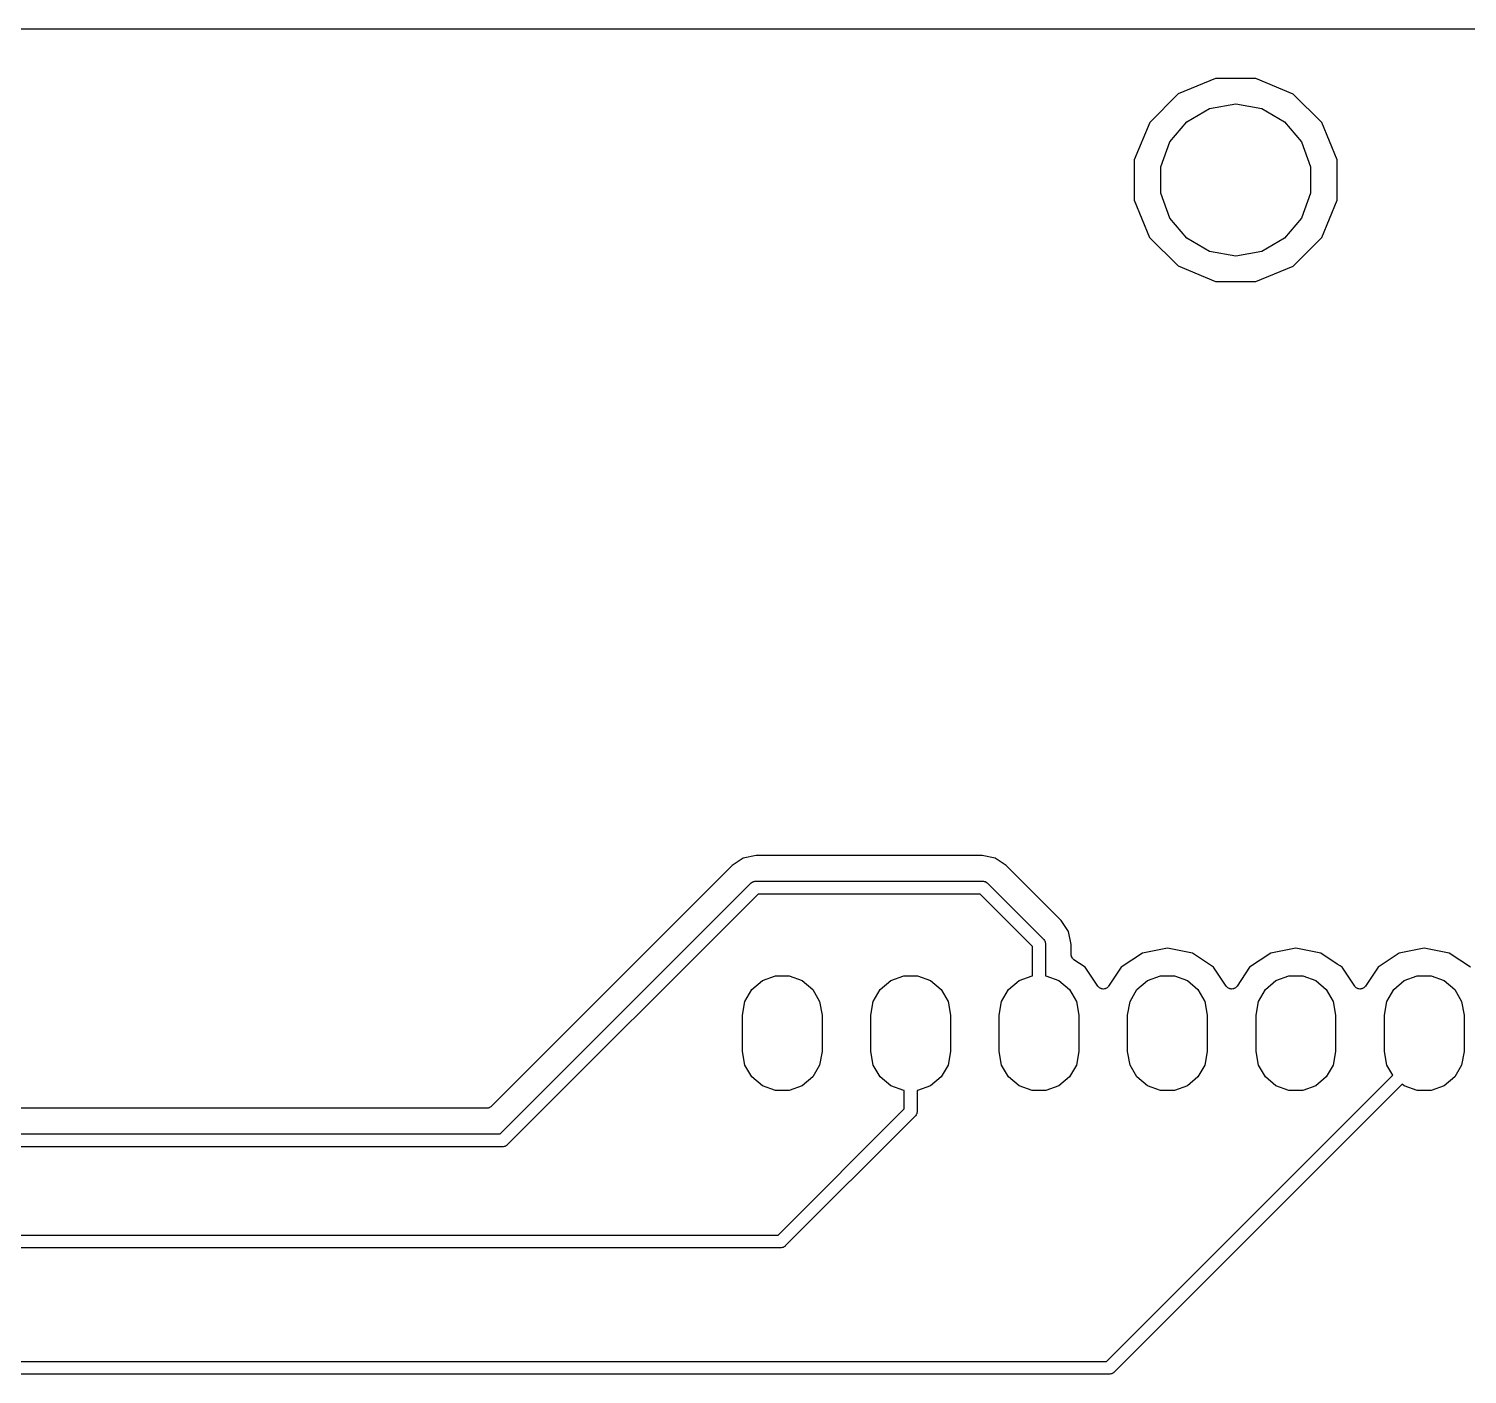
# Model space of a CAD drawing. Extents: x 94.5 to 178, y -163.6 to -72.4.
# Drawn here: x 131.62 to 160.08, y -99.63 to -73.01 of the extents above; entities that cross this region are included whole.
import ezdxf

# ---------------------------------------------------------------- set-up
doc = ezdxf.new("R2010")
doc.units = 0
doc.header["$MEASUREMENT"] = 0
doc.layers.add('BLACK', color=7, linetype='CONTINUOUS')

msp = doc.modelspace()

# ---------------------------------------------------------------- linework, layer by layer
at = {"layer": 'Black'}
for p, q in [((121.013, -73.008), (175.888, -73.008)), ((155.102, -73.9917), (154.364, -74.2967)), ((155.901, -73.9923), (155.102, -73.9917)), ((156.639, -74.2987), (155.901, -73.9923)), ((154.364, -74.2967), (153.799, -74.8611)), ((154.985, -74.5851), (155.5, -74.4943)), ((155.5, -74.4943), (156.015, -74.5851)), ((157.203, -74.864), (156.639, -74.2987)), ((154.532, -74.8465), (154.985, -74.5851)), ((156.015, -74.5851), (156.468, -74.8465)), ((153.799, -74.8611), (153.492, -75.5988)), ((154.196, -75.2471), (154.532, -74.8465)), ((156.468, -74.8465), (156.804, -75.2471)), ((157.508, -75.6023), (157.203, -74.864)), ((154.017, -75.7385), (154.196, -75.2471)), ((156.804, -75.2471), (156.983, -75.7385)), ((153.492, -75.5988), (153.492, -76.3977)), ((157.508, -76.4012), (157.508, -75.6023)), ((154.017, -76.2615), (154.017, -75.7385)), ((156.983, -75.7385), (156.983, -76.2615)), ((154.196, -76.7529), (154.017, -76.2615)), ((156.983, -76.2615), (156.804, -76.7529)), ((153.492, -76.3977), (153.797, -77.136)), ((157.201, -77.1389), (157.508, -76.4012)), ((154.532, -77.1535), (154.196, -76.7529)), ((156.804, -76.7529), (156.468, -77.1535)), ((153.797, -77.136), (154.361, -77.7013)), ((154.985, -77.4149), (154.532, -77.1535)), ((156.468, -77.1535), (156.015, -77.4149)), ((156.636, -77.7033), (157.201, -77.1389)), ((155.5, -77.5057), (154.985, -77.4149)), ((156.015, -77.4149), (155.5, -77.5057)), ((154.361, -77.7013), (155.099, -78.0077)), ((155.898, -78.0083), (156.636, -77.7033)), ((155.099, -78.0077), (155.898, -78.0083)), ((145.542, -89.5598), (140.774, -94.3278)), ((145.68, -89.4678), (145.542, -89.5598)), ((145.758, -89.4156), (145.68, -89.4678)), ((145.68, -89.4678), (145.68, -89.4678)), ((145.68, -89.4678), (145.68, -89.4678)), ((146.013, -89.365), (145.758, -89.4156)), ((150.487, -89.365), (146.013, -89.365)), ((150.742, -89.4156), (150.487, -89.365)), ((150.958, -89.5598), (150.742, -89.4156)), ((152.05, -90.6521), (150.958, -89.5598)), ((140.947, -94.873), (145.91, -89.9102)), ((145.91, -89.9102), (145.915, -89.907)), ((145.915, -89.907), (145.918, -89.9027)), ((145.918, -89.9027), (145.933, -89.8944)), ((145.933, -89.8944), (145.946, -89.8849)), ((145.946, -89.8849), (145.952, -89.8835)), ((145.952, -89.8835), (145.957, -89.8807)), ((145.957, -89.8807), (145.973, -89.8778)), ((145.973, -89.8778), (145.989, -89.8735)), ((145.989, -89.8735), (145.994, -89.874)), ((145.994, -89.874), (146, -89.873)), ((146, -89.873), (150.5, -89.873)), ((150.5, -89.873), (150.506, -89.874)), ((150.506, -89.874), (150.511, -89.8735)), ((150.511, -89.8735), (150.527, -89.8778)), ((150.527, -89.8778), (150.543, -89.8807)), ((150.543, -89.8807), (150.548, -89.8835)), ((150.548, -89.8835), (150.554, -89.8849)), ((150.554, -89.8849), (150.567, -89.8944)), ((150.567, -89.8944), (150.582, -89.9027)), ((150.582, -89.9027), (150.585, -89.907)), ((150.585, -89.907), (150.59, -89.9102)), ((150.59, -89.9102), (151.7, -91.0202)), ((146.053, -90.127), (141.09, -95.0898)), ((150.447, -90.127), (146.053, -90.127)), ((151.483, -91.1626), (150.447, -90.127)), ((152.194, -90.8679), (152.05, -90.6521)), ((151.7, -91.0202), (151.703, -91.0248)), ((151.703, -91.0248), (151.707, -91.0284)), ((151.707, -91.0284), (151.716, -91.0427)), ((151.716, -91.0427), (151.725, -91.0563)), ((151.725, -91.0563), (151.727, -91.0617)), ((152.245, -91.1225), (152.194, -90.8679)), ((151.483, -91.7446), (151.483, -91.1626)), ((151.727, -91.0617), (151.729, -91.0666)), ((151.729, -91.0666), (151.732, -91.0829)), ((151.732, -91.0829), (151.737, -91.0989)), ((151.737, -91.0989), (151.736, -91.1045)), ((151.736, -91.1045), (151.737, -91.11)), ((151.737, -91.11), (151.737, -91.7446)), ((152.245, -91.3209), (152.245, -91.1225)), ((152.248, -91.3386), (152.245, -91.3209)), ((152.25, -91.3564), (152.248, -91.3386)), ((153.655, -91.2951), (153.236, -91.5753)), ((154.15, -91.1967), (153.655, -91.2951)), ((154.645, -91.2951), (154.15, -91.1967)), ((155.064, -91.5753), (154.645, -91.2951)), ((156.195, -91.2951), (155.776, -91.5753)), ((156.69, -91.1967), (156.195, -91.2951)), ((157.185, -91.2951), (156.69, -91.1967)), ((157.508, -91.5113), (157.185, -91.2951)), ((158.735, -91.2951), (158.316, -91.5753)), ((159.23, -91.1967), (158.735, -91.2951)), ((159.725, -91.2951), (159.23, -91.1967)), ((160.144, -91.5753), (159.725, -91.2951)), ((152.252, -91.3602), (152.25, -91.3564)), ((152.253, -91.3643), (152.252, -91.3602)), ((152.262, -91.3799), (152.253, -91.3643)), ((152.27, -91.396), (152.262, -91.3799)), ((152.273, -91.3989), (152.27, -91.396)), ((152.275, -91.4025), (152.273, -91.3989)), ((152.288, -91.4141), (152.275, -91.4025)), ((152.301, -91.4265), (152.288, -91.4141)), ((152.524, -91.5753), (152.301, -91.4265)), ((152.774, -91.9498), (152.524, -91.5753)), ((153.236, -91.5753), (152.986, -91.9498)), ((155.314, -91.9498), (155.064, -91.5753)), ((155.776, -91.5753), (155.526, -91.9498)), ((157.565, -91.549), (157.508, -91.5113)), ((157.604, -91.5753), (157.565, -91.549)), ((157.565, -91.549), (157.565, -91.549)), ((157.854, -91.9498), (157.604, -91.5753)), ((158.316, -91.5753), (158.066, -91.9498)), ((145.927, -92.0139), (146.136, -91.8381)), ((146.136, -91.8381), (146.393, -91.7446)), ((146.393, -91.7446), (146.667, -91.7446)), ((146.667, -91.7446), (146.924, -91.8381)), ((146.924, -91.8381), (147.133, -92.0139)), ((148.467, -92.0139), (148.676, -91.8381)), ((148.676, -91.8381), (148.933, -91.7446)), ((148.933, -91.7446), (149.207, -91.7446)), ((149.207, -91.7446), (149.464, -91.8381)), ((149.464, -91.8381), (149.673, -92.0139)), ((151.007, -92.0139), (151.216, -91.8381)), ((151.216, -91.8381), (151.473, -91.7446)), ((151.473, -91.7446), (151.483, -91.7446)), ((151.737, -91.7446), (151.747, -91.7446)), ((151.747, -91.7446), (152.004, -91.8381)), ((152.004, -91.8381), (152.213, -92.0139)), ((153.547, -92.0139), (153.756, -91.8381)), ((153.756, -91.8381), (154.013, -91.7446)), ((154.013, -91.7446), (154.287, -91.7446)), ((154.287, -91.7446), (154.544, -91.8381)), ((154.544, -91.8381), (154.753, -92.0139)), ((156.087, -92.0139), (156.296, -91.8381)), ((156.296, -91.8381), (156.553, -91.7446)), ((156.553, -91.7446), (156.827, -91.7446)), ((156.827, -91.7446), (157.084, -91.8381)), ((157.084, -91.8381), (157.293, -92.0139)), ((158.627, -92.0139), (158.836, -91.8381)), ((158.836, -91.8381), (159.093, -91.7446)), ((159.093, -91.7446), (159.367, -91.7446)), ((159.367, -91.7446), (159.624, -91.8381)), ((159.624, -91.8381), (159.833, -92.0139)), ((145.79, -92.2507), (145.927, -92.0139)), ((147.133, -92.0139), (147.27, -92.2507)), ((148.33, -92.2507), (148.467, -92.0139)), ((149.673, -92.0139), (149.81, -92.2507)), ((150.87, -92.2507), (151.007, -92.0139)), ((152.213, -92.0139), (152.35, -92.2507)), ((152.784, -91.9598), (152.774, -91.9498)), ((152.792, -91.9709), (152.784, -91.9598)), ((152.799, -91.9756), (152.792, -91.9709)), ((152.805, -91.9816), (152.799, -91.9756)), ((152.817, -91.9877), (152.805, -91.9816)), ((152.829, -91.9954), (152.817, -91.9877)), ((152.837, -91.9974), (152.829, -91.9954)), ((152.844, -92.0011), (152.837, -91.9974)), ((152.858, -92.0026), (152.844, -92.0011)), ((152.872, -92.0059), (152.858, -92.0026)), ((152.88, -92.005), (152.872, -92.0059)), ((152.888, -92.0059), (152.88, -92.005)), ((152.902, -92.0026), (152.888, -92.0059)), ((152.916, -92.0011), (152.902, -92.0026)), ((152.923, -91.9974), (152.916, -92.0011)), ((152.931, -91.9954), (152.923, -91.9974)), ((152.943, -91.9877), (152.931, -91.9954)), ((152.955, -91.9816), (152.943, -91.9877)), ((152.961, -91.9756), (152.955, -91.9816)), ((152.968, -91.9709), (152.961, -91.9756)), ((152.976, -91.9598), (152.968, -91.9709)), ((152.986, -91.9498), (152.976, -91.9598)), ((153.41, -92.2507), (153.547, -92.0139)), ((154.753, -92.0139), (154.89, -92.2507)), ((155.324, -91.9598), (155.314, -91.9498)), ((155.332, -91.9709), (155.324, -91.9598)), ((155.339, -91.9756), (155.332, -91.9709)), ((155.345, -91.9816), (155.339, -91.9756)), ((155.357, -91.9877), (155.345, -91.9816)), ((155.369, -91.9954), (155.357, -91.9877)), ((155.377, -91.9974), (155.369, -91.9954)), ((155.384, -92.0011), (155.377, -91.9974)), ((155.398, -92.0026), (155.384, -92.0011)), ((155.412, -92.0059), (155.398, -92.0026)), ((155.42, -92.005), (155.412, -92.0059)), ((155.428, -92.0059), (155.42, -92.005)), ((155.442, -92.0026), (155.428, -92.0059)), ((155.456, -92.0011), (155.442, -92.0026)), ((155.463, -91.9974), (155.456, -92.0011)), ((155.471, -91.9954), (155.463, -91.9974)), ((155.483, -91.9877), (155.471, -91.9954)), ((155.495, -91.9816), (155.483, -91.9877)), ((155.501, -91.9756), (155.495, -91.9816)), ((155.508, -91.9709), (155.501, -91.9756)), ((155.516, -91.9598), (155.508, -91.9709)), ((155.526, -91.9498), (155.516, -91.9598)), ((155.95, -92.2507), (156.087, -92.0139)), ((157.293, -92.0139), (157.43, -92.2507)), ((157.864, -91.9598), (157.854, -91.9498)), ((157.872, -91.9709), (157.864, -91.9598)), ((157.879, -91.9756), (157.872, -91.9709)), ((157.885, -91.9816), (157.879, -91.9756)), ((157.897, -91.9877), (157.885, -91.9816)), ((157.909, -91.9954), (157.897, -91.9877)), ((157.917, -91.9974), (157.909, -91.9954)), ((157.924, -92.0011), (157.917, -91.9974)), ((157.938, -92.0026), (157.924, -92.0011)), ((157.952, -92.0059), (157.938, -92.0026)), ((157.96, -92.005), (157.952, -92.0059)), ((157.968, -92.0059), (157.96, -92.005)), ((157.982, -92.0026), (157.968, -92.0059)), ((157.996, -92.0011), (157.982, -92.0026)), ((158.003, -91.9974), (157.996, -92.0011)), ((158.011, -91.9954), (158.003, -91.9974)), ((158.023, -91.9877), (158.011, -91.9954)), ((158.035, -91.9816), (158.023, -91.9877)), ((158.041, -91.9756), (158.035, -91.9816)), ((158.048, -91.9709), (158.041, -91.9756)), ((158.056, -91.9598), (158.048, -91.9709)), ((158.066, -91.9498), (158.056, -91.9598)), ((158.49, -92.2507), (158.627, -92.0139)), ((159.833, -92.0139), (159.97, -92.2507)), ((145.743, -92.52), (145.79, -92.2507)), ((147.27, -92.2507), (147.317, -92.52)), ((148.283, -92.52), (148.33, -92.2507)), ((149.81, -92.2507), (149.857, -92.52)), ((150.823, -92.52), (150.87, -92.2507)), ((152.35, -92.2507), (152.397, -92.52)), ((153.363, -92.52), (153.41, -92.2507)), ((154.89, -92.2507), (154.937, -92.52)), ((155.903, -92.52), (155.95, -92.2507)), ((157.43, -92.2507), (157.477, -92.52)), ((158.443, -92.52), (158.49, -92.2507)), ((159.97, -92.2507), (160.017, -92.52)), ((145.743, -93.24), (145.743, -92.52)), ((147.317, -92.52), (147.317, -93.24)), ((148.283, -93.24), (148.283, -92.52)), ((149.857, -92.52), (149.857, -93.24)), ((150.823, -93.24), (150.823, -92.52)), ((152.397, -92.52), (152.397, -93.24)), ((153.363, -93.24), (153.363, -92.52)), ((154.937, -92.52), (154.937, -93.24)), ((155.903, -93.24), (155.903, -92.52)), ((157.477, -92.52), (157.477, -93.24)), ((158.443, -93.24), (158.443, -92.52)), ((160.017, -92.52), (160.017, -93.24)), ((145.79, -93.5093), (145.743, -93.24)), ((147.317, -93.24), (147.27, -93.5093)), ((148.33, -93.5093), (148.283, -93.24)), ((149.857, -93.24), (149.81, -93.5093)), ((150.87, -93.5093), (150.823, -93.24)), ((152.397, -93.24), (152.35, -93.5093)), ((153.41, -93.5093), (153.363, -93.24)), ((154.937, -93.24), (154.89, -93.5093)), ((155.95, -93.5093), (155.903, -93.24)), ((157.477, -93.24), (157.43, -93.5093)), ((158.49, -93.5093), (158.443, -93.24)), ((160.017, -93.24), (159.97, -93.5093)), ((145.927, -93.7461), (145.79, -93.5093)), ((147.27, -93.5093), (147.133, -93.7461)), ((148.467, -93.7461), (148.33, -93.5093)), ((149.81, -93.5093), (149.673, -93.7461)), ((151.007, -93.7461), (150.87, -93.5093)), ((152.35, -93.5093), (152.213, -93.7461)), ((153.547, -93.7461), (153.41, -93.5093)), ((154.89, -93.5093), (154.753, -93.7461)), ((156.087, -93.7461), (155.95, -93.5093)), ((157.43, -93.5093), (157.293, -93.7461)), ((158.608, -93.7128), (158.49, -93.5093)), ((159.97, -93.5093), (159.833, -93.7461)), ((146.136, -93.9219), (145.927, -93.7461)), ((147.133, -93.7461), (146.924, -93.9219)), ((148.676, -93.9219), (148.467, -93.7461)), ((149.673, -93.7461), (149.464, -93.9219)), ((151.216, -93.9219), (151.007, -93.7461)), ((152.213, -93.7461), (152.004, -93.9219)), ((152.947, -99.373), (158.608, -93.7128)), ((158.794, -93.886), (153.09, -99.5898)), ((153.756, -93.9219), (153.547, -93.7461)), ((154.753, -93.7461), (154.544, -93.9219)), ((156.296, -93.9219), (156.087, -93.7461)), ((157.293, -93.7461), (157.084, -93.9219)), ((158.836, -93.9219), (158.794, -93.886)), ((159.833, -93.7461), (159.624, -93.9219)), ((146.393, -94.0154), (146.136, -93.9219)), ((146.667, -94.0154), (146.393, -94.0154)), ((146.924, -93.9219), (146.667, -94.0154)), ((148.933, -94.0154), (148.676, -93.9219)), ((148.943, -94.0154), (148.933, -94.0154)), ((148.943, -94.3774), (148.943, -94.0154)), ((149.207, -94.0154), (149.197, -94.0154)), ((149.197, -94.0154), (149.197, -94.43)), ((149.464, -93.9219), (149.207, -94.0154)), ((151.473, -94.0154), (151.216, -93.9219)), ((151.747, -94.0154), (151.473, -94.0154)), ((152.004, -93.9219), (151.747, -94.0154)), ((154.013, -94.0154), (153.756, -93.9219)), ((154.287, -94.0154), (154.013, -94.0154)), ((154.544, -93.9219), (154.287, -94.0154)), ((156.553, -94.0154), (156.296, -93.9219)), ((156.827, -94.0154), (156.553, -94.0154)), ((157.084, -93.9219), (156.827, -94.0154)), ((159.093, -94.0154), (158.836, -93.9219)), ((159.367, -94.0154), (159.093, -94.0154)), ((159.624, -93.9219), (159.367, -94.0154)), ((140.684, -94.365), (119.013, -94.365)), ((140.69, -94.364), (140.684, -94.365)), ((140.695, -94.3645), (140.69, -94.364)), ((140.711, -94.3602), (140.695, -94.3645)), ((140.728, -94.3573), (140.711, -94.3602)), ((140.733, -94.3545), (140.728, -94.3573)), ((140.738, -94.3531), (140.733, -94.3545)), ((140.752, -94.3436), (140.738, -94.3531)), ((140.766, -94.3353), (140.752, -94.3436)), ((140.77, -94.331), (140.766, -94.3353)), ((140.774, -94.3278), (140.77, -94.331)), ((146.447, -96.873), (148.943, -94.3774)), ((149.189, -94.4734), (149.187, -94.4783)), ((149.192, -94.4571), (149.189, -94.4734)), ((149.197, -94.4411), (149.192, -94.4571)), ((149.197, -94.43), (149.196, -94.4355)), ((149.196, -94.4355), (149.197, -94.4411)), ((149.16, -94.5198), (146.59, -97.0898)), ((149.163, -94.5152), (149.16, -94.5198)), ((149.167, -94.5116), (149.163, -94.5152)), ((149.176, -94.4973), (149.167, -94.5116)), ((149.185, -94.4837), (149.176, -94.4973)), ((149.187, -94.4783), (149.185, -94.4837)), ((119, -94.873), (140.947, -94.873)), ((141, -95.127), (119.053, -95.127)), ((141.006, -95.126), (141, -95.127)), ((141.011, -95.1265), (141.006, -95.126)), ((141.027, -95.1222), (141.011, -95.1265)), ((141.043, -95.1193), (141.027, -95.1222)), ((141.048, -95.1165), (141.043, -95.1193)), ((141.054, -95.1151), (141.048, -95.1165)), ((141.067, -95.1056), (141.054, -95.1151)), ((141.082, -95.0973), (141.067, -95.1056)), ((141.085, -95.093), (141.082, -95.0973)), ((141.09, -95.0898), (141.085, -95.093)), ((121, -96.873), (146.447, -96.873)), ((146.5, -97.127), (121.053, -97.127)), ((146.506, -97.126), (146.5, -97.127)), ((146.511, -97.1265), (146.506, -97.126)), ((146.527, -97.1222), (146.511, -97.1265)), ((146.543, -97.1193), (146.527, -97.1222)), ((146.548, -97.1165), (146.543, -97.1193)), ((146.554, -97.1151), (146.548, -97.1165)), ((146.567, -97.1056), (146.554, -97.1151)), ((146.582, -97.0973), (146.567, -97.1056)), ((146.585, -97.093), (146.582, -97.0973)), ((146.59, -97.0898), (146.585, -97.093)), ((122, -99.373), (152.947, -99.373)), ((153.082, -99.5973), (153.067, -99.6056)), ((153.085, -99.593), (153.082, -99.5973)), ((153.09, -99.5898), (153.085, -99.593)), ((153, -99.627), (122.053, -99.627)), ((153.006, -99.626), (153, -99.627)), ((153.011, -99.6265), (153.006, -99.626)), ((153.027, -99.6222), (153.011, -99.6265)), ((153.043, -99.6193), (153.027, -99.6222)), ((153.048, -99.6165), (153.043, -99.6193)), ((153.054, -99.6151), (153.048, -99.6165)), ((153.067, -99.6056), (153.054, -99.6151))]:
    msp.add_line(p, q, dxfattribs=at)

doc.saveas('drawing.dxf')
